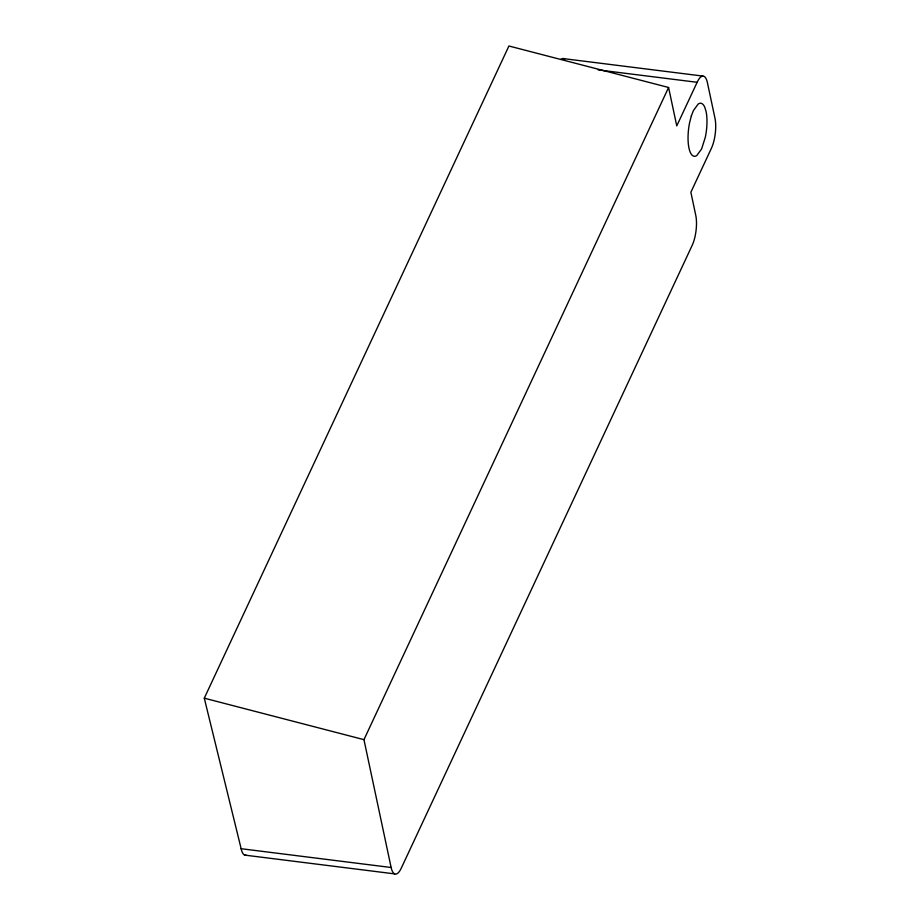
<?xml version="1.0" encoding="UTF-8"?>
<svg xmlns="http://www.w3.org/2000/svg" width="920" height="920" viewBox="0 0 920 920"><rect width="100%" height="100%" fill="white"/><g stroke="black" fill="none" stroke-linecap="round" stroke-linejoin="round"><path stroke-width="1.38" d="M204.286 698.176L508.921 46L668.587 87.48L676.763 125.913L697.141 82.294A21.39 7.165 -82.9 0 1 707.331 82.305L714.978 118.254A21.39 7.165 -82.9 0 1 711.401 148.292L690.862 192.257L695.761 215.314A21.39 7.165 -82.9 0 1 692.185 245.341L401.247 868.216A21.39 7.165 -82.9 0 1 391.126 867.502L241.143 848.711L204.286 698.176L363.952 739.657L391.126 867.502M363.952 739.657L668.587 87.48M562.948 58.546L702.926 76.084M598.161 69.897L697.141 82.294M244.674 855.106L394.657 873.885M246.272 855.22A21.39 7.165 -82.9 0 1 241.143 848.711M560.993 59.271A21.39 7.165 -82.9 0 1 564.73 59.271M691.345 115.954L689.689 122.291A26.737 8.947 -82.9 0 0 696.762 155.572L701.592 148.994L705.318 137.252A26.737 8.947 -82.9 0 0 706.065 111.446L704.708 107.099A26.737 8.947 -82.9 0 0 698.245 103.971L693.415 110.549L691.345 115.954"/></g></svg>
